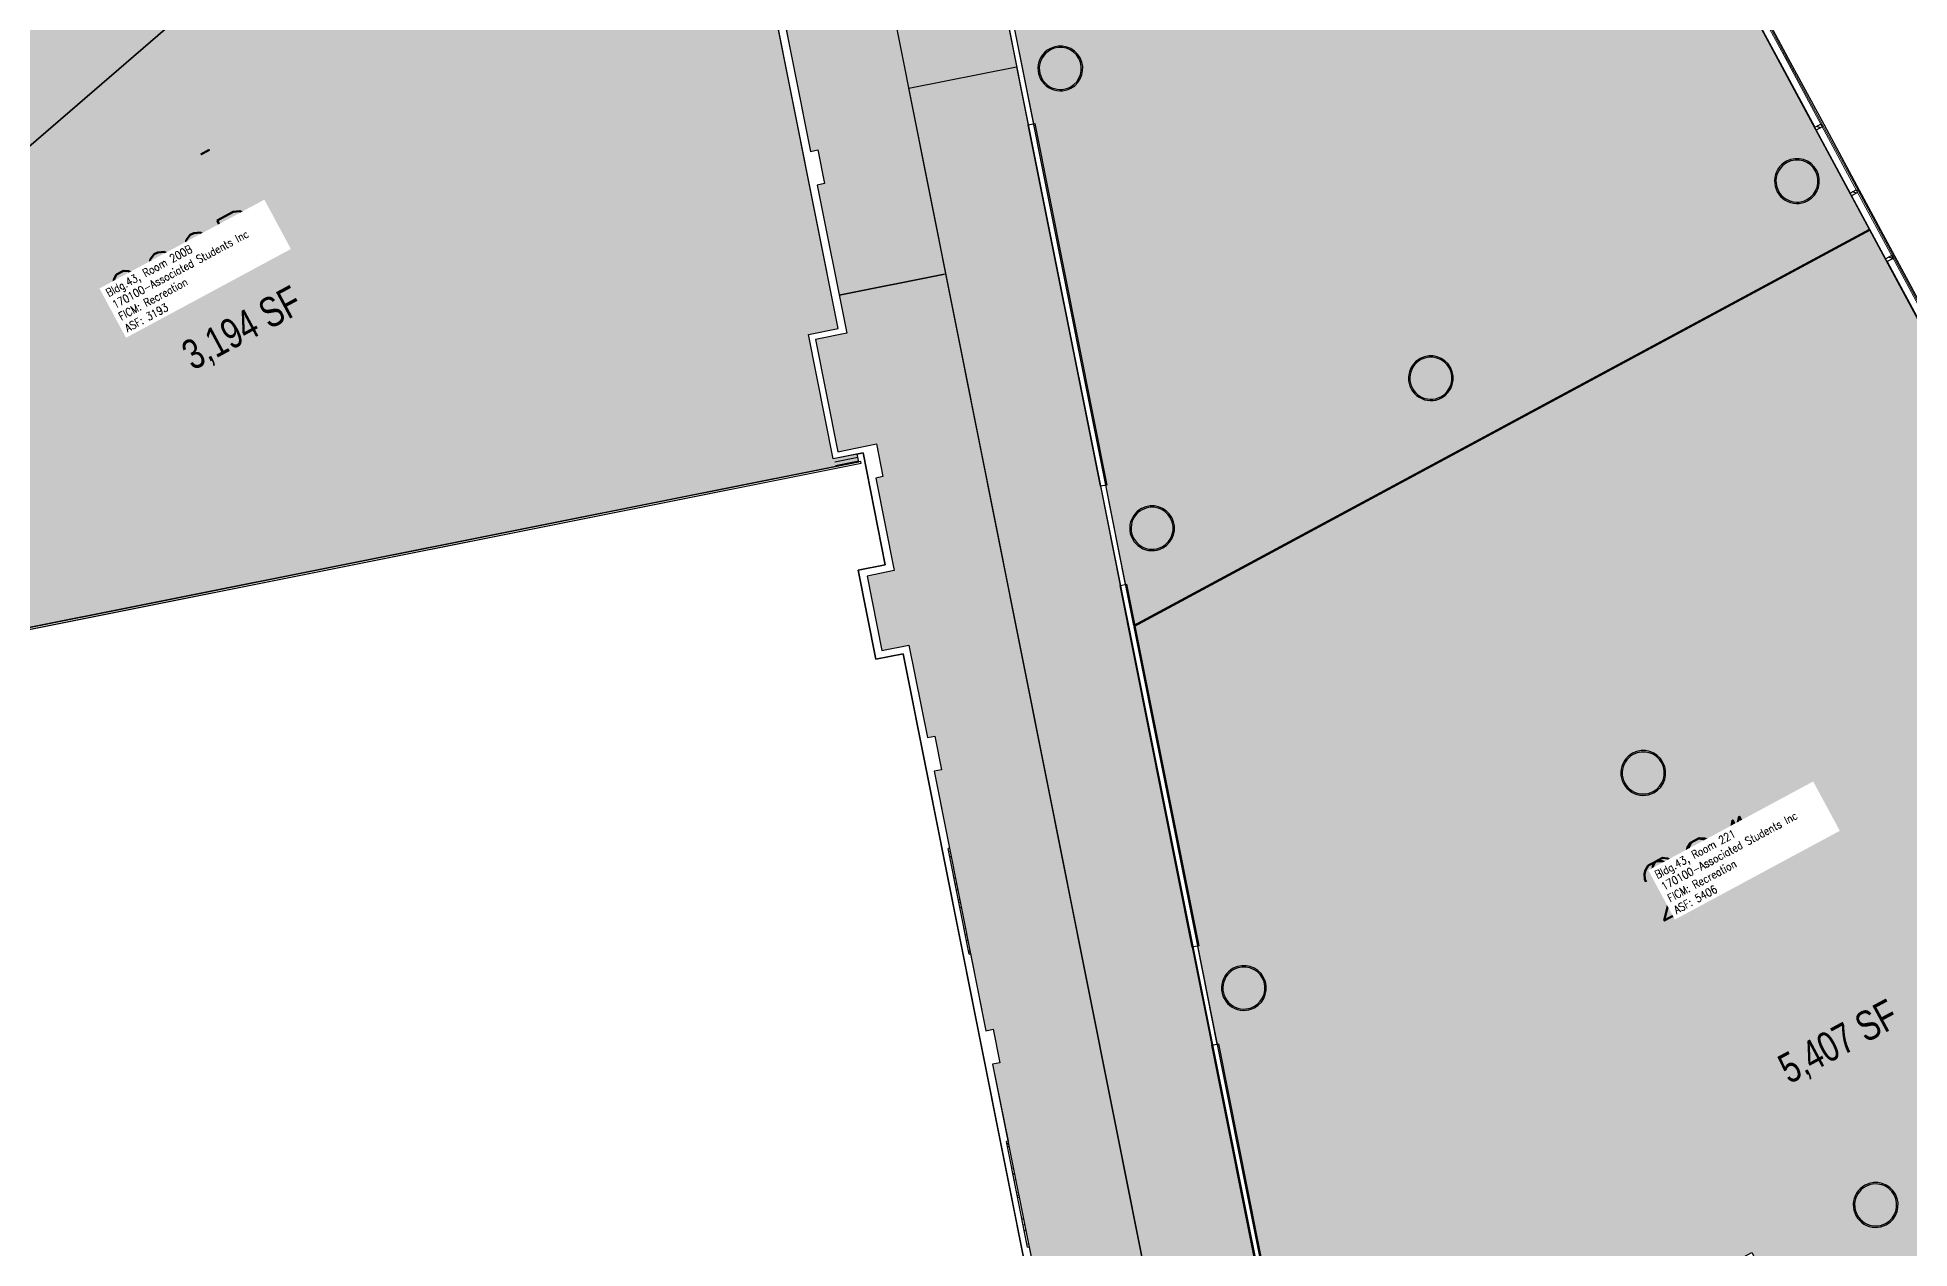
# Model space of a CAD drawing. Header units: inches. Extents: x 69213732 to 69221603, y 27657838 to 27667119.
# Drawn here: x 69214538 to 69216042, y 27665342 to 27666315 of the extents above; entities that cross this region are included whole.
import ezdxf
from ezdxf.enums import TextEntityAlignment as Align

# ---------------------------------------------------------------- set-up
doc = ezdxf.new("R2010")
doc.units = ezdxf.units.IN
doc.header["$LTSCALE"] = 100
doc.header["$MEASUREMENT"] = 0
for name, color, linetype in [('A-FLOR', 3, 'CONTINUOUS'), ('A-GLAZ', 1, 'CONTINUOUS'), ('A-GLAZ-SILL', 2, 'CONTINUOUS'), ('A-IDEN-FNUM', 1, 'CONTINUOUS'), ('A-IDEN-RNUM', 7, 'CONTINUOUS'), ('A-IDEN-SNUM', 4, 'CONTINUOUS'), ('A-IDEN-VNUM', 4, 'CONTINUOUS'), ('A-WALL', 5, 'CONTINUOUS'), ('AREA-ASSIGN', 7, 'CONTINUOUS'), ('AREA-GROSS', 1, 'CONTINUOUS'), ('AREA-TEXT', 3, 'CONTINUOUS'), ('Rooms-Category-Color', 7, 'CONTINUOUS'), ('Rooms-College-Color', 7, 'CONTINUOUS'), ('Rooms-Department-Color', 7, 'CONTINUOUS'), ('Rooms-Division-Color', 7, 'CONTINUOUS'), ('Rooms-Information', 7, 'CONTINUOUS')]:
    doc.layers.add(name, color=color, linetype=linetype)
doc.styles.add('AREA', font='arial.ttf', dxfattribs={"width": 0.75, "height": 24})
doc.styles.add('ROOMFNUMBER', font='SIMPLEX.SHX', dxfattribs={"height": 0.8333})
doc.styles.add('ROOMSNUMBER', font='TXT.shx', dxfattribs={"height": 0.03})
doc.styles.add('ROOMVNUMBER', font='simplex.shx', dxfattribs={"width": 0.85})

msp = doc.modelspace()

# ---------------------------------------------------------------- hatches: boundary and pattern name
at = {"layer": 'A-FLOR'}
h = msp.add_hatch(dxfattribs=at)
h.set_pattern_fill('FP1_7', color=256, angle=118.2896, style=0, pattern_type=2)
h.set_pattern_definition([(191.28965, (69214502.3735, 27666202.8646), (0.587307, -2.94195), [])])
h.paths.add_polyline_path([(69215177.8, 27665976.3), (69215179, 27665970.1), (69215197.7, 27665973.8), (69215196.4, 27665980)], flags=0)
at = {"layer": 'A-GLAZ-SILL', "extrusion": (0, 0, -1)}
h = msp.add_hatch(dxfattribs=at)
h.set_pattern_fill('FP1_158', color=256, angle=61.7104, style=0, pattern_type=2)
h.set_pattern_definition([(16.71, (-69215972.413, 27666236.927), (-6.9, 22.986), []), (16.71, (-69215969.57, 27666242.21), (16.086, 29.887), []), (16.71, (-69215975.257, 27666231.644), (16.086, 29.887), [])])
h.paths.add_polyline_path([(-69215966.6, 27666240.2), (-69215971.5, 27666242.8), (-69215970.3, 27666245), (-69215965.5, 27666242.4)], flags=0)
h = msp.add_hatch(dxfattribs=at)
h.set_pattern_fill('FP1_157', color=256, angle=61.7104, style=0, pattern_type=2)
h.set_pattern_definition([(16.71, (-69216000.553, 27666184.644), (-6.9, 22.986), []), (16.71, (-69215997.71, 27666189.927), (16.086, 29.887), []), (16.71, (-69216003.396, 27666179.36), (16.086, 29.887), [])])
h.paths.add_polyline_path([(-69215995.1, 27666187.3), (-69215999.9, 27666190), (-69215998.7, 27666192.2), (-69215993.9, 27666189.5)], flags=0)
h = msp.add_hatch(dxfattribs=at)
h.set_pattern_fill('FP1_155', color=256, angle=61.7104, style=0, pattern_type=2)
h.set_pattern_definition([(16.71, (-69216028.692, 27666132.36), (-6.9, 22.986), []), (16.71, (-69216025.85, 27666137.644), (16.086, 29.887), []), (16.71, (-69216031.536, 27666127.077), (16.086, 29.887), [])])
h.paths.add_polyline_path([(-69216023.5, 27666134.5), (-69216028.4, 27666137.1), (-69216027.2, 27666139.3), (-69216022.3, 27666136.7)], flags=0)
at = {"layer": 'A-GLAZ-SILL'}
h = msp.add_hatch(dxfattribs=at)
h.set_pattern_fill('FP1_9', color=256, angle=118.2896, style=0, pattern_type=2)
h.set_pattern_definition([(163.29, (69215277.044, 27665659.481), (6.901, 22.986), []), (163.29, (69215274.2, 27665664.765), (-16.086, 29.887), []), (163.29, (69215279.888, 27665654.198), (-16.086, 29.887), [])])
h.paths.add_polyline_path([(69215269.8, 27665660.8), (69215277.6, 27665622.1), (69215278.8, 27665622.4), (69215271.1, 27665661.1)], flags=0)
at = {"layer": 'A-GLAZ-SILL', "extrusion": (0, 0, -1)}
h = msp.add_hatch(dxfattribs=at)
h.set_pattern_fill('FP1_13', color=256, angle=-101.2007, style=0, pattern_type=2)
h.set_pattern_definition([(16.71, (-69215284.87, 27665619.963), (6.9, -22.987), []), (16.71, (-69215282.026, 27665625.248), (29.887, -16.086), []), (16.71, (-69215287.713, 27665614.68), (29.887, -16.086), [])])
h.paths.add_polyline_path([(-69215277.6, 27665622.1), (-69215278.1, 27665619.7), (-69215279.3, 27665619.9), (-69215278.8, 27665622.4)], flags=0)
at = {"layer": 'A-GLAZ-SILL'}
h = msp.add_hatch(dxfattribs=at)
h.set_pattern_fill('FP1_10', color=256, angle=118.2896, style=0, pattern_type=2)
h.set_pattern_definition([(163.29, (69215285.11, 27665618.75), (6.901, 22.986), []), (163.29, (69215282.266, 27665624.034), (-16.086, 29.887), []), (163.29, (69215287.954, 27665613.467), (-16.086, 29.887), [])])
h.paths.add_polyline_path([(69215278.1, 27665619.7), (69215285.8, 27665581), (69215286.9, 27665581.2), (69215279.3, 27665619.9)], flags=0)
at = {"layer": 'A-GLAZ-SILL', "extrusion": (0, 0, -1)}
h = msp.add_hatch(dxfattribs=at)
h.set_pattern_fill('FP1_11', color=256, angle=-101.2007, style=0, pattern_type=2)
h.set_pattern_definition([(16.71, (-69215293.175, 27665578.02), (6.9, -22.987), []), (16.71, (-69215290.332, 27665583.303), (29.887, -16.086), []), (16.71, (-69215296.019, 27665572.735), (29.887, -16.086), [])])
h.paths.add_polyline_path([(-69215286.9, 27665581.2), (-69215285.8, 27665581), (-69215286.3, 27665578.5), (-69215287.4, 27665578.8)], flags=0)
at = {"layer": 'A-GLAZ-SILL'}
h = msp.add_hatch(dxfattribs=at)
h.set_pattern_fill('FP1_17', color=256, angle=101.2007, style=0, pattern_type=2)
h.set_pattern_definition([(163.29, (69215323.058, 27665429.004), (6.9, 22.987), []), (163.29, (69215320.215, 27665434.287), (-16.086, 29.887), []), (163.29, (69215325.903, 27665423.72), (-16.086, 29.887), [])])
h.paths.add_polyline_path([(69215316.3, 27665427.9), (69215316.8, 27665425.5), (69215318.1, 27665425.7), (69215317.6, 27665428.2)], flags=0)
h = msp.add_hatch(dxfattribs=at)
h.set_pattern_fill('FP1_14', color=256, angle=118.2896, style=0, pattern_type=2)
h.set_pattern_definition([(163.29, (69215323.54, 27665426.578), (6.901, 22.986), []), (163.29, (69215320.696, 27665431.86), (-16.086, 29.887), []), (163.29, (69215326.383, 27665421.294), (-16.086, 29.887), [])])
h.paths.add_polyline_path([(69215316.8, 27665425.5), (69215324.5, 27665386.8), (69215325.7, 27665387), (69215318.1, 27665425.7)], flags=0)
at = {"layer": 'A-GLAZ-SILL', "extrusion": (0, 0, -1)}
h = msp.add_hatch(dxfattribs=at)
h.set_pattern_fill('FP1_18', color=256, angle=-101.2007, style=0, pattern_type=2)
h.set_pattern_definition([(16.71, (-69215331.364, 27665387.06), (6.9, -22.987), []), (16.71, (-69215328.52, 27665392.344), (29.887, -16.086), []), (16.71, (-69215334.209, 27665381.776), (29.887, -16.086), [])])
h.paths.add_polyline_path([(-69215324.5, 27665386.8), (-69215325, 27665384.3), (-69215326.2, 27665384.6), (-69215325.7, 27665387)], flags=0)
at = {"layer": 'A-GLAZ-SILL'}
h = msp.add_hatch(dxfattribs=at)
h.set_pattern_fill('FP1_15', color=256, angle=118.2896, style=0, pattern_type=2)
h.set_pattern_definition([(163.29, (69215331.605, 27665385.846), (6.901, 22.986), []), (163.29, (69215328.762, 27665391.13), (-16.086, 29.887), []), (163.29, (69215334.449, 27665380.563), (-16.086, 29.887), [])])
h.paths.add_polyline_path([(69215325, 27665384.3), (69215332.8, 27665345.6), (69215333.9, 27665345.9), (69215326.2, 27665384.6)], flags=0)
at = {"layer": 'Rooms-Category-Color', "true_color": 0xfbafa2}
for points in [[(69216009.5, 27666160.6), (69215653.9, 27666821.4), (69215625.3, 27666874.3), (69215591.3, 27666926), (69215553, 27666971.4), (69215509.1, 27667011.4), (69215460.5, 27667045.3), (69215407.8, 27667072.6), (69215352, 27667093), (69215294.1, 27667105.9), (69215234.9, 27667111.1), (69215175.6, 27667108.7), (69215119.3, 27667099.2), (69215057, 27667086.8), (69214553, 27666986.2), (69214594.8, 27666776.7), (69214633, 27666784.6), (69214627.3, 27666813.2), (69215018.6, 27666891.7), (69215021.5, 27666892.3), (69215201.4, 27666928.4), (69215418.2, 27665842.4)], [(69215060.6, 27666684), (69213806.7, 27666433.6), (69213948.3, 27665724.4)]]:
    msp.add_hatch(color=21, dxfattribs=at).paths.add_polyline_path(points)
at = {"layer": 'Rooms-Category-Color', "true_color": 0xadadad}
msp.add_hatch(color=253, dxfattribs=at).paths.add_polyline_path([(69215622, 27663887), (69215699, 27663902.4), (69215540.2, 27664691.7), (69215640.7, 27664711.7), (69215214.8, 27666840.2), (69215042.5, 27666805.8), (69215065.3, 27666691.3), (69215071.2, 27666692.4), (69215076.6, 27666665.5), (69215070.7, 27666664.3), (69215111.8, 27666458.4), (69215117.7, 27666459.5), (69215123.1, 27666432.6), (69215117.2, 27666431.4), (69215158.8, 27666223), (69215164.7, 27666224.2), (69215170.1, 27666197.2), (69215164.2, 27666196), (69215187.9, 27666077.1), (69215162.8, 27666072.1), (69215180.8, 27665981.9), (69215211.8, 27665988.1), (69215217, 27665961.9), (69215211.2, 27665960.7), (69215226, 27665886.4), (69215204.2, 27665882), (69215216.1, 27665822.2), (69215237.9, 27665826.5), (69215252.8, 27665752.3), (69215258.6, 27665753.5), (69215264, 27665726.5), (69215258.1, 27665725.3), (69215299.7, 27665516.9), (69215305.6, 27665518.1), (69215311, 27665491.1), (69215305.1, 27665490), (69215346.7, 27665281.6), (69215352.6, 27665282.7), (69215358, 27665255.8), (69215352.1, 27665254.6), (69215393.7, 27665046.2), (69215399.6, 27665047.4), (69215405, 27665020.4), (69215399.1, 27665019.3), (69215438.3, 27664822.6), (69215444.2, 27664823.8), (69215449.6, 27664796.8), (69215443.7, 27664795.7), (69215460.9, 27664709.6), (69215437.3, 27664704.9), (69215449.2, 27664645.1), (69215469.9, 27664649.1), (69215490.2, 27664546.5), (69215465.9, 27664541.7), (69215483.9, 27664451.5), (69215507.9, 27664456.2), (69215604.4, 27663968.9), (69215605.6, 27663969.1)])
at = {"layer": 'Rooms-Category-Color', "true_color": 0xffe090}
for points in [[(69213948.3, 27665724.4), (69215197.7, 27665973.8), (69215196.4, 27665980), (69215177, 27665976.1), (69215157.1, 27666075.9), (69215181.1, 27666080.7), (69215060.6, 27666684)], [(69215418.4, 27665841.3), (69215557.1, 27665146.3), (69215914.8, 27665338.8), (69215927.1, 27665315.9), (69215909.5, 27665306.5), (69215947.9, 27665235.2), (69215965.5, 27665244.7), (69215975.6, 27665225.9), (69215958, 27665216.4), (69216004.8, 27665129.5), (69216022.4, 27665139), (69216033.6, 27665118.1), (69216031.4, 27665115.9), (69216071.1, 27664916.7), (69216601.6, 27665020.3), (69216300.5, 27665579.8), (69216317.2, 27665588.8), (69216010, 27666159.7)]]:
    msp.add_hatch(color=41, dxfattribs=at).paths.add_polyline_path(points)
at = {"layer": 'Rooms-College-Color', "true_color": 0xffe090}
for points in [[(69216009.5, 27666160.6), (69215653.9, 27666821.4), (69215625.3, 27666874.3), (69215591.3, 27666926), (69215553, 27666971.4), (69215509.1, 27667011.4), (69215460.5, 27667045.3), (69215407.8, 27667072.6), (69215352, 27667093), (69215294.1, 27667105.9), (69215234.9, 27667111.1), (69215175.6, 27667108.7), (69215119.3, 27667099.2), (69215057, 27667086.8), (69214553, 27666986.2), (69214594.8, 27666776.7), (69214633, 27666784.6), (69214627.3, 27666813.2), (69215018.6, 27666891.7), (69215021.5, 27666892.3), (69215201.4, 27666928.4), (69215418.2, 27665842.4)], [(69215622, 27663887), (69215699, 27663902.4), (69215540.2, 27664691.7), (69215640.7, 27664711.7), (69215214.8, 27666840.2), (69215042.5, 27666805.8), (69215065.3, 27666691.3), (69215071.2, 27666692.4), (69215076.6, 27666665.5), (69215070.7, 27666664.3), (69215111.8, 27666458.4), (69215117.7, 27666459.5), (69215123.1, 27666432.6), (69215117.2, 27666431.4), (69215158.8, 27666223), (69215164.7, 27666224.2), (69215170.1, 27666197.2), (69215164.2, 27666196), (69215187.9, 27666077.1), (69215162.8, 27666072.1), (69215180.8, 27665981.9), (69215211.8, 27665988.1), (69215217, 27665961.9), (69215211.2, 27665960.7), (69215226, 27665886.4), (69215204.2, 27665882), (69215216.1, 27665822.2), (69215237.9, 27665826.5), (69215252.8, 27665752.3), (69215258.6, 27665753.5), (69215264, 27665726.5), (69215258.1, 27665725.3), (69215299.7, 27665516.9), (69215305.6, 27665518.1), (69215311, 27665491.1), (69215305.1, 27665490), (69215346.7, 27665281.6), (69215352.6, 27665282.7), (69215358, 27665255.8), (69215352.1, 27665254.6), (69215393.7, 27665046.2), (69215399.6, 27665047.4), (69215405, 27665020.4), (69215399.1, 27665019.3), (69215438.3, 27664822.6), (69215444.2, 27664823.8), (69215449.6, 27664796.8), (69215443.7, 27664795.7), (69215460.9, 27664709.6), (69215437.3, 27664704.9), (69215449.2, 27664645.1), (69215469.9, 27664649.1), (69215490.2, 27664546.5), (69215465.9, 27664541.7), (69215483.9, 27664451.5), (69215507.9, 27664456.2), (69215604.4, 27663968.9), (69215605.6, 27663969.1)], [(69215060.6, 27666684), (69213806.7, 27666433.6), (69213948.3, 27665724.4)]]:
    msp.add_hatch(color=41, dxfattribs=at).paths.add_polyline_path(points)
at = {"layer": 'Rooms-College-Color', "true_color": 0xadadad}
for points in [[(69213948.3, 27665724.4), (69215197.7, 27665973.8), (69215196.4, 27665980), (69215177, 27665976.1), (69215157.1, 27666075.9), (69215181.1, 27666080.7), (69215060.6, 27666684)], [(69215418.4, 27665841.3), (69215557.1, 27665146.3), (69215914.8, 27665338.8), (69215927.1, 27665315.9), (69215909.5, 27665306.5), (69215947.9, 27665235.2), (69215965.5, 27665244.7), (69215975.6, 27665225.9), (69215958, 27665216.4), (69216004.8, 27665129.5), (69216022.4, 27665139), (69216033.6, 27665118.1), (69216031.4, 27665115.9), (69216071.1, 27664916.7), (69216601.6, 27665020.3), (69216300.5, 27665579.8), (69216317.2, 27665588.8), (69216010, 27666159.7)]]:
    msp.add_hatch(color=253, dxfattribs=at).paths.add_polyline_path(points)
at = {"layer": 'Rooms-Department-Color', "true_color": 0xffe090}
for points in [[(69216009.5, 27666160.6), (69215653.9, 27666821.4), (69215625.3, 27666874.3), (69215591.3, 27666926), (69215553, 27666971.4), (69215509.1, 27667011.4), (69215460.5, 27667045.3), (69215407.8, 27667072.6), (69215352, 27667093), (69215294.1, 27667105.9), (69215234.9, 27667111.1), (69215175.6, 27667108.7), (69215119.3, 27667099.2), (69215057, 27667086.8), (69214553, 27666986.2), (69214594.8, 27666776.7), (69214633, 27666784.6), (69214627.3, 27666813.2), (69215018.6, 27666891.7), (69215021.5, 27666892.3), (69215201.4, 27666928.4), (69215418.2, 27665842.4)], [(69215060.6, 27666684), (69213806.7, 27666433.6), (69213948.3, 27665724.4)]]:
    msp.add_hatch(color=41, dxfattribs=at).paths.add_polyline_path(points)
at = {"layer": 'Rooms-Department-Color', "true_color": 0xacacac}
msp.add_hatch(color=253, dxfattribs=at).paths.add_polyline_path([(69215622, 27663887), (69215699, 27663902.4), (69215540.2, 27664691.7), (69215640.7, 27664711.7), (69215214.8, 27666840.2), (69215042.5, 27666805.8), (69215065.3, 27666691.3), (69215071.2, 27666692.4), (69215076.6, 27666665.5), (69215070.7, 27666664.3), (69215111.8, 27666458.4), (69215117.7, 27666459.5), (69215123.1, 27666432.6), (69215117.2, 27666431.4), (69215158.8, 27666223), (69215164.7, 27666224.2), (69215170.1, 27666197.2), (69215164.2, 27666196), (69215187.9, 27666077.1), (69215162.8, 27666072.1), (69215180.8, 27665981.9), (69215211.8, 27665988.1), (69215217, 27665961.9), (69215211.2, 27665960.7), (69215226, 27665886.4), (69215204.2, 27665882), (69215216.1, 27665822.2), (69215237.9, 27665826.5), (69215252.8, 27665752.3), (69215258.6, 27665753.5), (69215264, 27665726.5), (69215258.1, 27665725.3), (69215299.7, 27665516.9), (69215305.6, 27665518.1), (69215311, 27665491.1), (69215305.1, 27665490), (69215346.7, 27665281.6), (69215352.6, 27665282.7), (69215358, 27665255.8), (69215352.1, 27665254.6), (69215393.7, 27665046.2), (69215399.6, 27665047.4), (69215405, 27665020.4), (69215399.1, 27665019.3), (69215438.3, 27664822.6), (69215444.2, 27664823.8), (69215449.6, 27664796.8), (69215443.7, 27664795.7), (69215460.9, 27664709.6), (69215437.3, 27664704.9), (69215449.2, 27664645.1), (69215469.9, 27664649.1), (69215490.2, 27664546.5), (69215465.9, 27664541.7), (69215483.9, 27664451.5), (69215507.9, 27664456.2), (69215604.4, 27663968.9), (69215605.6, 27663969.1)])
at = {"layer": 'Rooms-Department-Color', "true_color": 0x604aed}
for points in [[(69213948.3, 27665724.4), (69215197.7, 27665973.8), (69215196.4, 27665980), (69215177, 27665976.1), (69215157.1, 27666075.9), (69215181.1, 27666080.7), (69215060.6, 27666684)], [(69215418.4, 27665841.3), (69215557.1, 27665146.3), (69215914.8, 27665338.8), (69215927.1, 27665315.9), (69215909.5, 27665306.5), (69215947.9, 27665235.2), (69215965.5, 27665244.7), (69215975.6, 27665225.9), (69215958, 27665216.4), (69216004.8, 27665129.5), (69216022.4, 27665139), (69216033.6, 27665118.1), (69216031.4, 27665115.9), (69216071.1, 27664916.7), (69216601.6, 27665020.3), (69216300.5, 27665579.8), (69216317.2, 27665588.8), (69216010, 27666159.7)]]:
    msp.add_hatch(color=173, dxfattribs=at).paths.add_polyline_path(points)
at = {"layer": 'Rooms-Division-Color', "true_color": 0xffe090}
for points in [[(69216009.5, 27666160.6), (69215653.9, 27666821.4), (69215625.3, 27666874.3), (69215591.3, 27666926), (69215553, 27666971.4), (69215509.1, 27667011.4), (69215460.5, 27667045.3), (69215407.8, 27667072.6), (69215352, 27667093), (69215294.1, 27667105.9), (69215234.9, 27667111.1), (69215175.6, 27667108.7), (69215119.3, 27667099.2), (69215057, 27667086.8), (69214553, 27666986.2), (69214594.8, 27666776.7), (69214633, 27666784.6), (69214627.3, 27666813.2), (69215018.6, 27666891.7), (69215021.5, 27666892.3), (69215201.4, 27666928.4), (69215418.2, 27665842.4)], [(69215060.6, 27666684), (69213806.7, 27666433.6), (69213948.3, 27665724.4)]]:
    msp.add_hatch(color=41, dxfattribs=at).paths.add_polyline_path(points)
at = {"layer": 'Rooms-Division-Color', "true_color": 0xadadad}
msp.add_hatch(color=253, dxfattribs=at).paths.add_polyline_path([(69215622, 27663887), (69215699, 27663902.4), (69215540.2, 27664691.7), (69215640.7, 27664711.7), (69215214.8, 27666840.2), (69215042.5, 27666805.8), (69215065.3, 27666691.3), (69215071.2, 27666692.4), (69215076.6, 27666665.5), (69215070.7, 27666664.3), (69215111.8, 27666458.4), (69215117.7, 27666459.5), (69215123.1, 27666432.6), (69215117.2, 27666431.4), (69215158.8, 27666223), (69215164.7, 27666224.2), (69215170.1, 27666197.2), (69215164.2, 27666196), (69215187.9, 27666077.1), (69215162.8, 27666072.1), (69215180.8, 27665981.9), (69215211.8, 27665988.1), (69215217, 27665961.9), (69215211.2, 27665960.7), (69215226, 27665886.4), (69215204.2, 27665882), (69215216.1, 27665822.2), (69215237.9, 27665826.5), (69215252.8, 27665752.3), (69215258.6, 27665753.5), (69215264, 27665726.5), (69215258.1, 27665725.3), (69215299.7, 27665516.9), (69215305.6, 27665518.1), (69215311, 27665491.1), (69215305.1, 27665490), (69215346.7, 27665281.6), (69215352.6, 27665282.7), (69215358, 27665255.8), (69215352.1, 27665254.6), (69215393.7, 27665046.2), (69215399.6, 27665047.4), (69215405, 27665020.4), (69215399.1, 27665019.3), (69215438.3, 27664822.6), (69215444.2, 27664823.8), (69215449.6, 27664796.8), (69215443.7, 27664795.7), (69215460.9, 27664709.6), (69215437.3, 27664704.9), (69215449.2, 27664645.1), (69215469.9, 27664649.1), (69215490.2, 27664546.5), (69215465.9, 27664541.7), (69215483.9, 27664451.5), (69215507.9, 27664456.2), (69215604.4, 27663968.9), (69215605.6, 27663969.1)])
at = {"layer": 'Rooms-Division-Color', "true_color": 0x604aed}
for points in [[(69213948.3, 27665724.4), (69215197.7, 27665973.8), (69215196.4, 27665980), (69215177, 27665976.1), (69215157.1, 27666075.9), (69215181.1, 27666080.7), (69215060.6, 27666684)], [(69215418.4, 27665841.3), (69215557.1, 27665146.3), (69215914.8, 27665338.8), (69215927.1, 27665315.9), (69215909.5, 27665306.5), (69215947.9, 27665235.2), (69215965.5, 27665244.7), (69215975.6, 27665225.9), (69215958, 27665216.4), (69216004.8, 27665129.5), (69216022.4, 27665139), (69216033.6, 27665118.1), (69216031.4, 27665115.9), (69216071.1, 27664916.7), (69216601.6, 27665020.3), (69216300.5, 27665579.8), (69216317.2, 27665588.8), (69216010, 27666159.7)]]:
    msp.add_hatch(color=173, dxfattribs=at).paths.add_polyline_path(points)

# ---------------------------------------------------------------- linework, layer by layer
at = {"layer": 'A-FLOR'}
for p, q in [((69215188.4, 27666520.8), (69215553, 27664694.2)), ((69215318.3, 27666321.5), (69215333.7, 27666244.3)), ((69215322.4, 27666322.3), (69215337.8, 27666245.2)), ((69215181.8, 27666107.5), (69215266.5, 27666124.4)), ((69215266.5, 27666124.4), (69215181.8, 27666107.5)), ((69215199.3, 27665974.1), (69213948.3, 27665724.4)), ((69215197.7, 27665973.8), (69215196.4, 27665980)), ((69215199.6, 27665972.6), (69215199.3, 27665974.1)), ((69213948.6, 27665722.9), (69215199.6, 27665972.6)), ((69215391.7, 27665954.1), (69215407.6, 27665874.4)), ((69215395.7, 27665954.9), (69215411.6, 27665875.2)), ((69215465.5, 27665584.1), (69215481.2, 27665505.4)), ((69215469.6, 27665584.9), (69215485.3, 27665506.2))]:
    msp.add_line(p, q, dxfattribs=at)
at = {"layer": 'A-FLOR', "lineweight": 25}
for centre, radius, start, end in [((69215359.5, 27666289.6), 18, 118.2896, 298.2896), ((69215359.5, 27666289.6), 18, 298.2896, 118.2896), ((69215359.5, 27666289.6), 16.9, 298.2896, 118.2896), ((69215359.5, 27666289.6), 16.9, 118.2896, 298.2896), ((69215951.2, 27666199.2), 18, 118.2896, 298.2896), ((69215951.2, 27666199.2), 18, 298.2896, 118.2896), ((69215951.2, 27666199.2), 16.9, 298.2896, 118.2896), ((69215951.2, 27666199.2), 16.9, 118.2896, 298.2896), ((69215657.1, 27666040.9), 18, 118.2896, 298.2896), ((69215657.1, 27666040.9), 16.9, 118.2896, 298.2896), ((69215657.1, 27666040.9), 18, 298.2896, 118.2896), ((69215657.1, 27666040.9), 16.9, 298.2896, 118.2896), ((69215433.2, 27665920.4), 18, 118.2896, 298.2896), ((69215433.2, 27665920.4), 16.9, 118.2896, 298.2896), ((69215433.2, 27665920.4), 18, 298.2896, 118.2896), ((69215433.2, 27665920.4), 16.9, 298.2896, 118.2896), ((69215827.7, 27665723.9), 18, 118.2896, 298.2896), ((69215827.7, 27665723.9), 16.9, 118.2896, 298.2896), ((69215827.7, 27665723.9), 18, 298.2896, 118.2896), ((69215827.7, 27665723.9), 16.9, 298.2896, 118.2896), ((69215506.9, 27665551.2), 18, 298.2896, 118.2896), ((69215506.9, 27665551.2), 16.9, 298.2896, 118.2896), ((69215506.9, 27665551.2), 18, 118.2896, 298.2896), ((69215506.9, 27665551.2), 16.9, 118.2896, 298.2896), ((69216014.4, 27665377), 18, 118.2896, 298.2896), ((69216014.4, 27665377), 16.9, 118.2896, 298.2896), ((69216014.4, 27665377), 18, 298.2896, 118.2896), ((69216014.4, 27665377), 16.9, 298.2896, 118.2896)]:
    msp.add_arc(centre, radius, start, end, dxfattribs=at)
at = {"layer": 'A-GLAZ', "lineweight": 9}
for p, q in [((69215914.9, 27666350), (69215943.3, 27666297.2)), ((69215942.5, 27666296.7), (69215914, 27666349.6)), ((69215942.5, 27666296.7), (69215943.3, 27666297.2)), ((69215943.3, 27666297.2), (69215942.5, 27666296.7)), ((69215970.9, 27666243.9), (69215942.5, 27666296.7)), ((69215943.3, 27666297.2), (69215971.8, 27666244.4)), ((69215970.9, 27666243.9), (69215971.8, 27666244.4)), ((69215971.8, 27666244.4), (69215970.9, 27666243.9)), ((69215999.3, 27666191.1), (69215970.9, 27666243.9)), ((69215971.8, 27666244.4), (69216000.2, 27666191.5)), ((69215999.3, 27666191.1), (69216000.2, 27666191.5)), ((69216000.2, 27666191.5), (69215999.3, 27666191.1)), ((69216027.8, 27666138.2), (69215999.3, 27666191.1)), ((69216000.2, 27666191.5), (69216028.6, 27666138.7)), ((69216027.8, 27666138.2), (69216028.6, 27666138.7)), ((69216028.6, 27666138.7), (69216027.8, 27666138.2)), ((69216056.2, 27666085.4), (69216027.8, 27666138.2)), ((69216028.6, 27666138.7), (69216057.1, 27666085.9))]:
    msp.add_line(p, q, dxfattribs=at)
at = {"layer": 'A-GLAZ-SILL'}
for p, q in [((69215915.8, 27666350.5), (69215944.2, 27666297.7)), ((69215909.8, 27666345.8), (69215937.6, 27666294.1)), ((69215937.6, 27666294.1), (69215965.5, 27666242.4)), ((69215944.2, 27666297.7), (69215972.7, 27666244.8)), ((69215972.7, 27666244.8), (69216001.1, 27666192)), ((69215966.6, 27666240.2), (69215993.9, 27666189.5)), ((69215995.1, 27666187.3), (69216022.3, 27666136.7)), ((69216001.1, 27666192), (69216029.5, 27666139.2)), ((69216023.5, 27666134.5), (69216050.8, 27666083.9)), ((69216029.5, 27666139.2), (69216058, 27666086.3)), ((69215286.3, 27665578.5), (69215269.3, 27665663.3)), ((69215333.2, 27665343.2), (69215316.3, 27665427.9))]:
    msp.add_line(p, q, dxfattribs=at)
at = {"layer": 'A-GLAZ-SILL', "extrusion": (0, 0, -1)}
for p, q in [((69215965.5, 27666242.4), (69215970.3, 27666245)), ((69215970.3, 27666245), (69215971.5, 27666242.8)), ((69215966.6, 27666240.2), (69215965.5, 27666242.4)), ((69215971.5, 27666242.8), (69215966.6, 27666240.2)), ((69215993.9, 27666189.5), (69215998.7, 27666192.2)), ((69215995.1, 27666187.3), (69215993.9, 27666189.5)), ((69215999.9, 27666190), (69215995.1, 27666187.3)), ((69215998.7, 27666192.2), (69215999.9, 27666190)), ((69216022.3, 27666136.7), (69216027.2, 27666139.3)), ((69216027.2, 27666139.3), (69216028.4, 27666137.1)), ((69216023.5, 27666134.5), (69216022.3, 27666136.7)), ((69216028.4, 27666137.1), (69216023.5, 27666134.5))]:
    msp.add_line(p, q, dxfattribs=at)
at = {"layer": 'A-GLAZ-SILL', "lineweight": 20}
for p, q in [((69215269.3, 27665663.3), (69215270.6, 27665663.5)), ((69215269.8, 27665660.8), (69215271.1, 27665661.1)), ((69215271.1, 27665661.1), (69215269.8, 27665660.8)), ((69215270.6, 27665663.5), (69215271.1, 27665661.1)), ((69215271.1, 27665661.1), (69215278.8, 27665622.4)), ((69215278.8, 27665622.4), (69215277.6, 27665622.1)), ((69215278.1, 27665619.7), (69215279.3, 27665619.9)), ((69215279.3, 27665619.9), (69215286.9, 27665581.2)), ((69215286.9, 27665581.2), (69215285.8, 27665581)), ((69215316.3, 27665427.9), (69215317.6, 27665428.2)), ((69215316.8, 27665425.5), (69215318.1, 27665425.7)), ((69215318.1, 27665425.7), (69215316.8, 27665425.5)), ((69215317.6, 27665428.2), (69215318.1, 27665425.7)), ((69215318.1, 27665425.7), (69215325.7, 27665387)), ((69215325.7, 27665387), (69215324.5, 27665386.8)), ((69215325, 27665384.3), (69215326.2, 27665384.6)), ((69215326.2, 27665384.6), (69215333.9, 27665345.9)), ((69215333.9, 27665345.9), (69215332.8, 27665345.6))]:
    msp.add_line(p, q, dxfattribs=at)
at = {"layer": 'A-GLAZ-SILL', "lineweight": 20, "extrusion": (0, 0, -1)}
for p, q in [((69215277.6, 27665622.1), (69215278.8, 27665622.4)), ((69215279.3, 27665619.9), (69215278.1, 27665619.7)), ((69215278.8, 27665622.4), (69215279.3, 27665619.9)), ((69215285.8, 27665581), (69215286.9, 27665581.2)), ((69215287.4, 27665578.8), (69215286.3, 27665578.5)), ((69215286.9, 27665581.2), (69215287.4, 27665578.8)), ((69215324.5, 27665386.8), (69215325.7, 27665387)), ((69215326.2, 27665384.6), (69215325, 27665384.3)), ((69215325.7, 27665387), (69215326.2, 27665384.6)), ((69215332.8, 27665345.6), (69215333.9, 27665345.9)), ((69215334.4, 27665343.4), (69215333.2, 27665343.2)), ((69215333.9, 27665345.9), (69215334.4, 27665343.4))]:
    msp.add_line(p, q, dxfattribs=at)
at = {"layer": 'A-WALL'}
for p, q in [((69215181.1, 27666080.7), (69215060.6, 27666684)), ((69215117.2, 27666431.4), (69215158.8, 27666223)), ((69215333.7, 27666244.3), (69215338.9, 27666245.4)), ((69215338.9, 27666245.4), (69215396.8, 27665955.1)), ((69215391.7, 27665954.1), (69215333.7, 27666244.3)), ((69215158.8, 27666223), (69215164.7, 27666224.2)), ((69215164.7, 27666224.2), (69215170.1, 27666197.2)), ((69215170.1, 27666197.2), (69215164.2, 27666196)), ((69215164.2, 27666196), (69215187.9, 27666077.1)), ((69215157.1, 27666075.9), (69215181.1, 27666080.7)), ((69215177, 27665976.1), (69215157.1, 27666075.9)), ((69215187.9, 27666077.1), (69215162.8, 27666072.1)), ((69215162.8, 27666072.1), (69215180.8, 27665981.9)), ((69215201, 27665980.9), (69215177, 27665976.1)), ((69215180.8, 27665981.9), (69215211.8, 27665988.1)), ((69215218.9, 27665891.1), (69215201, 27665980.9)), ((69215211.8, 27665988.1), (69215217, 27665961.9)), ((69215217, 27665961.9), (69215211.2, 27665960.7)), ((69215211.2, 27665960.7), (69215226, 27665886.4)), ((69215396.8, 27665955.1), (69215391.7, 27665954.1)), ((69215197.2, 27665886.7), (69215218.9, 27665891.1)), ((69215211.4, 27665815.2), (69215197.2, 27665886.7)), ((69215226, 27665886.4), (69215204.2, 27665882)), ((69215204.2, 27665882), (69215216.1, 27665822.2)), ((69215407.6, 27665874.4), (69215412.7, 27665875.4)), ((69215465.5, 27665584.1), (69215407.6, 27665874.4)), ((69215412.7, 27665875.4), (69215470.7, 27665585.2)), ((69215216.1, 27665822.2), (69215237.9, 27665826.5)), ((69215237.9, 27665826.5), (69215252.8, 27665752.3)), ((69215233.2, 27665819.5), (69215211.4, 27665815.2)), ((69215453.9, 27664714.3), (69215233.2, 27665819.5)), ((69215252.8, 27665752.3), (69215258.6, 27665753.5)), ((69215258.6, 27665753.5), (69215264, 27665726.5)), ((69215264, 27665726.5), (69215258.1, 27665725.3)), ((69215258.1, 27665725.3), (69215270.5, 27665663.5)), ((69215270.5, 27665663.5), (69215269.3, 27665663.3)), ((69215270.5, 27665663.5), (69215270.5, 27665663.5)), ((69215470.7, 27665585.2), (69215465.5, 27665584.1)), ((69215286.3, 27665578.5), (69215287.4, 27665578.8)), ((69215287.4, 27665578.8), (69215287.4, 27665578.8)), ((69215287.4, 27665578.8), (69215299.7, 27665516.9)), ((69215299.7, 27665516.9), (69215305.6, 27665518.1)), ((69215305.6, 27665518.1), (69215311, 27665491.1)), ((69215481.2, 27665505.4), (69215486.4, 27665506.5)), ((69215539.2, 27665215.2), (69215481.2, 27665505.4)), ((69215486.4, 27665506.5), (69215544.3, 27665216.2)), ((69215311, 27665491.1), (69215305.1, 27665490)), ((69215305.1, 27665490), (69215317.5, 27665428.2)), ((69215317.5, 27665428.2), (69215316.3, 27665427.9)), ((69215317.5, 27665428.2), (69215317.5, 27665428.2)), ((69215333.2, 27665343.2), (69215334.4, 27665343.4)), ((69215334.4, 27665343.4), (69215334.4, 27665343.4)), ((69215334.4, 27665343.4), (69215346.7, 27665281.6))]:
    msp.add_line(p, q, dxfattribs=at)
at = {"layer": 'AREA-ASSIGN'}
for points in [[(69216009.5, 27666160.6), (69215653.9, 27666821.4), (69215625.3, 27666874.3), (69215591.3, 27666926), (69215553, 27666971.4), (69215509.1, 27667011.4), (69215460.5, 27667045.3), (69215407.8, 27667072.6), (69215352, 27667093), (69215294.1, 27667105.9), (69215234.9, 27667111.1), (69215175.6, 27667108.7), (69215119.3, 27667099.2), (69215057, 27667086.8), (69214553, 27666986.2), (69214594.8, 27666776.7), (69214633, 27666784.6), (69214627.3, 27666813.2), (69215018.6, 27666891.7), (69215021.5, 27666892.3), (69215201.4, 27666928.4), (69215418.2, 27665842.4)], [(69215060.6, 27666684), (69213806.7, 27666433.6), (69213948.3, 27665724.4)], [(69213948.3, 27665724.4), (69215197.7, 27665973.8), (69215196.4, 27665980), (69215177, 27665976.1), (69215157.1, 27666075.9), (69215181.1, 27666080.7), (69215060.6, 27666684)], [(69215418.4, 27665841.3), (69215557.1, 27665146.3), (69215914.8, 27665338.8), (69215927.1, 27665315.9), (69215909.5, 27665306.5), (69215947.9, 27665235.2), (69215965.5, 27665244.7), (69215975.6, 27665225.9), (69215958, 27665216.4), (69216004.8, 27665129.5), (69216022.4, 27665139), (69216033.6, 27665118.1), (69216031.4, 27665115.9), (69216071.1, 27664916.7), (69216601.6, 27665020.3), (69216300.5, 27665579.8), (69216317.2, 27665588.8), (69216010, 27666159.7)]]:
    msp.add_lwpolyline(points, close=True, dxfattribs=at)
for points in [[(69215640.7, 27664711.7), (69215214.8, 27666840.2)], [(69215117.2, 27666431.4), (69215158.8, 27666223), (69215164.7, 27666224.2), (69215170.1, 27666197.2), (69215164.2, 27666196), (69215187.9, 27666077.1), (69215162.8, 27666072.1), (69215180.8, 27665981.9), (69215211.8, 27665988.1), (69215217, 27665961.9), (69215211.2, 27665960.7), (69215226, 27665886.4), (69215204.2, 27665882), (69215216.1, 27665822.2), (69215237.9, 27665826.5), (69215252.8, 27665752.3), (69215258.6, 27665753.5), (69215264, 27665726.5), (69215258.1, 27665725.3), (69215299.7, 27665516.9), (69215305.6, 27665518.1), (69215311, 27665491.1), (69215305.1, 27665490), (69215346.7, 27665281.6)]]:
    msp.add_lwpolyline(points, dxfattribs=at)
at = {"layer": 'AREA-GROSS'}
msp.add_lwpolyline([(69216320.1, 27665583.5), (69215625.3, 27666874.3, 0.307491), (69215175.6, 27667108.7), (69215057, 27667086.8), (69214553, 27666986.2), (69214594.8, 27666776.7), (69214606.4, 27666718.7), (69214599, 27666717.2), (69214600.4, 27666710.3), (69215033.3, 27666796.7), (69215054.3, 27666691.9), (69213796.1, 27666440.7)], format="xyb", dxfattribs=at)
for points in [[(69215436.5, 27665277.9), (69215237.7, 27666273.7), (69215324.4, 27666291), (69215626.7, 27664781.7)], [(69213948.6, 27665722.9), (69215199.6, 27665972.6), (69215199.3, 27665974.1), (69215197.7, 27665973.8), (69215196.4, 27665980), (69215201, 27665980.9), (69215201, 27665980.9), (69215218.9, 27665891.1), (69215197.2, 27665886.7), (69215211.4, 27665815.2), (69215233.2, 27665819.5), (69215345, 27665259.6)]]:
    msp.add_lwpolyline(points, dxfattribs=at)

# ---------------------------------------------------------------- texts
at = {"layer": 'A-IDEN-FNUM', "style": 'ROOMFNUMBER'}
msp.add_text('221', height=45, rotation=28.29, dxfattribs=at).set_placement((69215879.8, 27665649.8), align=Align.MIDDLE)
at = {"layer": 'A-IDEN-RNUM', "style": 'ROOMSNUMBER', "width": 0.85}
for s, p in [('0200-B0', (69214669.4, 27666220.2)), ('0221-00', (69215931.9, 27665678.3))]:
    msp.add_text(s, height=1, rotation=28.29, dxfattribs=at).set_placement(p)
at = {"layer": 'A-IDEN-SNUM', "style": 'ROOMSNUMBER', "width": 0.85}
for s, p in [('04300200B0', (69214669.4, 27666220.2)), ('0430022100', (69215931.9, 27665678.3))]:
    msp.add_text(s, height=1, rotation=28.29, dxfattribs=at).set_placement(p)
at = {"layer": 'A-IDEN-VNUM', "style": 'ROOMVNUMBER', "width": 0.85}
for s, p in [('200B', (69214658.9, 27666129.5)), ('221', (69215879.8, 27665649.8))]:
    msp.add_text(s, height=45, rotation=28.29, dxfattribs=at).set_placement(p, align=Align.MIDDLE)
at = {"layer": 'AREA-TEXT', "style": 'AREA', "width": 0.75}
for s, p in [('3,194 SF', (69214701.9, 27666081.5)), ('5,407 SF', (69215984.2, 27665508.5))]:
    msp.add_text(s, height=24, rotation=28.29, dxfattribs=at).set_placement(p, align=Align.MIDDLE_CENTER)

# ---------------------------------------------------------------- next in the draw order: texts
at = {"layer": 'Rooms-Information', "char_height": 6.429, "width": 144, "attachment_point": 7, "rotation": 28.29, "style": 'ROOMVNUMBER', "bg_fill": 3, "box_fill_scale": 1.5, "bg_fill_color": 256, "bg_fill_true_color": 13158600, "bg_fill_transparency": 0}
for s, insert in [('Bldg.43, Room 200B^M^J170100-Associated Students Inc^M^JFICM: Recreation^M^JASF: 3193', (69214610.3, 27666077.7)), ('Bldg.43, Room 221^M^J170100-Associated Students Inc^M^JFICM: Recreation^M^JASF: 5406', (69215854.4, 27665610.5))]:
    msp.add_mtext(s, dxfattribs=dict(at, insert=insert))

doc.saveas('drawing.dxf')
